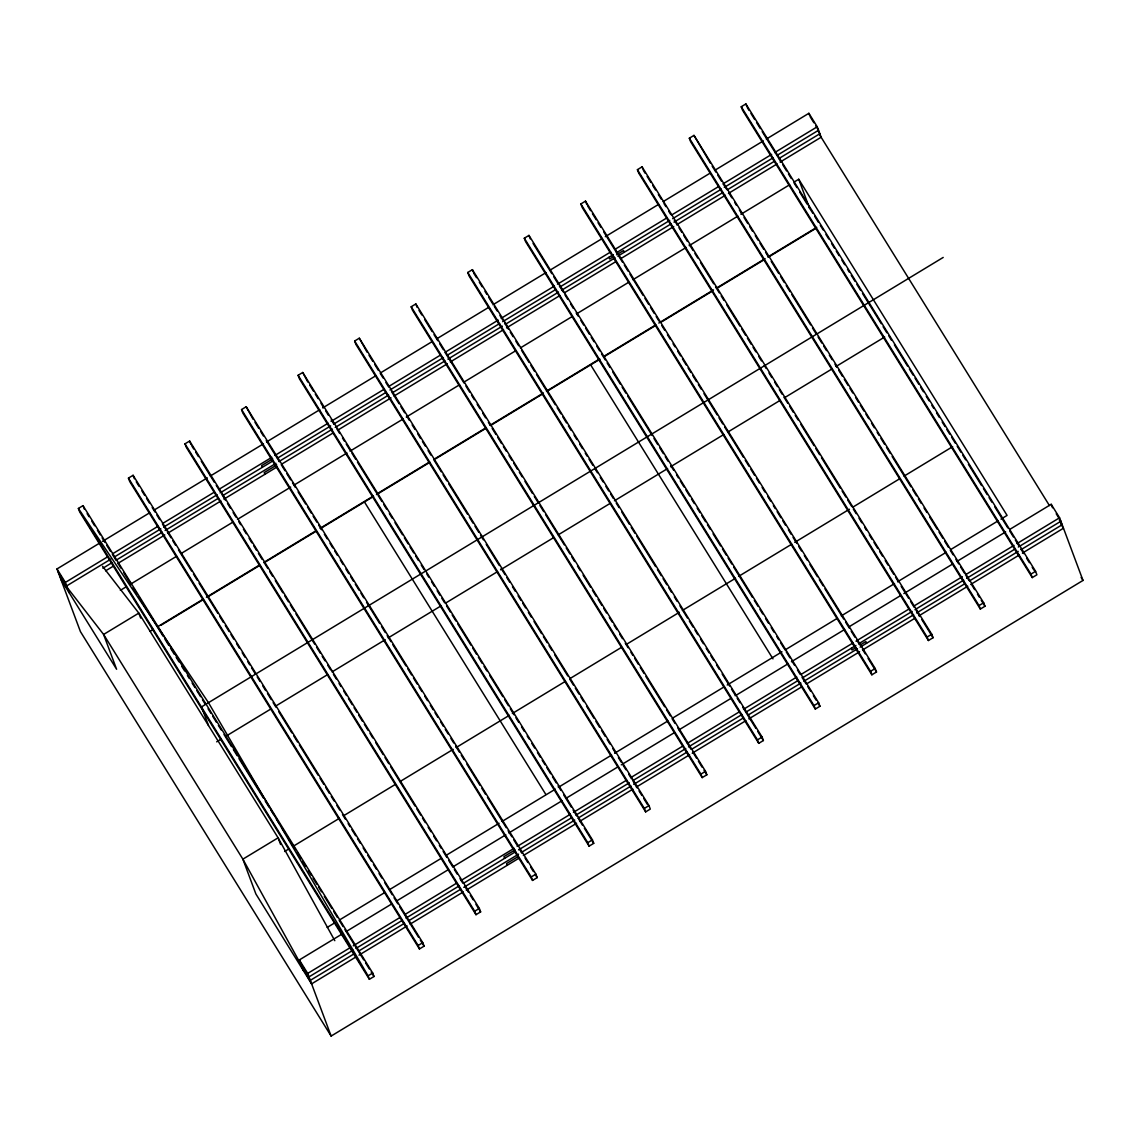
<?xml version="1.0" encoding="UTF-8"?>
<svg xmlns="http://www.w3.org/2000/svg" width="1140" height="1140" viewBox="0 0 1140 1140"><rect width="100%" height="100%" fill="white"/><g stroke="black" fill="none" stroke-linecap="round" stroke-linejoin="round"><path stroke-width="1.5" d="M83.02 505.633L78.389 508.44L79.686 511.917L369.374 979.303L374.005 976.495L372.709 973.019L83.02 505.633L84.317 509.11M128.45 478.102L133.081 475.295L422.769 942.68L424.08 946.157L419.434 948.965L129.746 481.579L128.45 478.102L418.138 945.488L419.434 948.965M184.993 443.83L189.639 441.023L479.327 908.409L480.624 911.886L475.993 914.693L186.305 447.308L184.993 443.83L474.696 911.216L475.993 914.693M241.552 409.559L246.183 406.752L535.885 874.138L537.182 877.615L532.551 880.422L242.849 413.036L241.552 409.559L531.24 876.945L532.551 880.422M298.11 375.288L302.741 372.481L592.43 839.866L593.726 843.344L589.095 846.151L299.407 378.765L298.11 375.288L587.798 842.674L589.095 846.151M354.654 341.017L359.299 338.209L648.988 805.595L650.284 809.072L645.653 811.88L355.965 344.494L354.654 341.017L644.342 808.402L645.653 811.88M411.212 306.745L415.844 303.938L705.532 771.324L706.843 774.801L702.197 777.608L412.509 310.222L411.212 306.745L700.901 774.131L702.197 777.608M467.771 272.474L472.402 269.667L762.09 737.053L763.387 740.53L758.756 743.337L469.067 275.951L467.771 272.474L757.459 739.86L758.756 743.337M524.315 238.203L528.96 235.396L818.648 702.782L819.945 706.259L815.314 709.066L525.625 241.68L524.315 238.203L814.003 705.589L815.314 709.066M580.873 203.932L585.504 201.124L875.192 668.51L876.503 671.987L871.858 674.795L582.17 207.409L580.873 203.932L870.561 671.318L871.858 674.795M637.417 169.661L642.062 166.853L931.751 634.239L933.047 637.716L928.416 640.523L638.728 173.138L637.417 169.661L927.119 637.046L928.416 640.523M689.344 138.197L693.975 135.389L983.663 602.775L984.974 606.252L980.329 609.059L690.641 141.674L689.344 138.197L979.032 605.582L980.329 609.059M741.256 106.733L745.888 103.925L1035.59 571.311L1036.887 574.788L1032.256 577.595L742.553 110.21L741.256 106.733L1030.945 574.118L1032.256 577.595M1010.197 529.145L1051.208 504.293L1059.573 517.774L1083 580.431L331.127 1036.075L80.427 631.603L57 568.946L99.508 543.182M102.543 541.343L149.611 512.815M154.171 510.05L207.309 477.859M210.344 476.007L263.483 443.816M266.518 441.964L319.699 409.745M322.734 407.906L375.901 375.687M380.461 372.923L432.117 341.615M436.677 338.851L488.333 307.558M492.879 304.793L546.06 272.574M550.62 269.81L602.262 238.502M605.312 236.664L658.478 204.445M663.038 201.68L710.135 173.138M714.68 170.373L763.301 140.918M766.337 139.08L808.873 113.302L817.238 126.782L821.142 137.227L780.102 162.094M69.255 592.871L65.35 582.426L107.873 556.662M112.418 553.898L157.976 526.295M162.521 523.545L214.149 492.252M218.709 489.502L271.847 457.297M274.882 455.459L328.049 423.225M331.084 421.387L384.266 389.168M388.826 386.403L440.468 355.096M445.028 352.346L498.209 320.112M501.244 318.274L554.411 286.055M557.446 284.216L610.627 251.983M615.187 249.233L666.829 217.925M671.389 215.161L718.485 186.618M723.045 183.868L771.652 154.399M774.701 152.561L817.238 126.782M272.745 458.878L261.63 465.619L262.271 467.357M110.708 559.213L66.662 585.903L58.297 572.423M115.183 556.505L160.854 528.832M163.704 527.093L217.056 494.76M220.091 492.922L273.272 460.703M277.476 458.152L330.671 425.918M333.707 424.066L385.691 392.573M389.937 389.994L443.417 357.589M447.692 354.996L499.634 323.518M502.669 321.68L555.836 289.46M560.168 286.838L613.363 254.605M616.398 252.767L669.736 220.433M672.629 218.681L721.364 189.155M724.299 187.373L772.991 157.862M777.494 155.126L818.534 130.259L815.756 125.771M613.833 256.443L609.658 258.98L609.017 257.241M616.612 254.762L623.566 250.543L624.221 252.296M102.885 568.219L112.034 562.676M116.551 559.94L162.194 532.28M165.129 530.499L218.424 498.209M222.827 495.544L275.966 463.339M279.001 461.501L332.41 429.125M335.217 427.429L388.64 395.053M392.944 392.445L444.885 360.967M447.92 359.129L502.327 326.154M505.362 324.316L558.529 292.096M561.578 290.258L615.101 257.811M617.78 256.187L671.232 223.796M673.997 222.129L722.789 192.56M727.163 189.91L774.345 161.31M778.819 158.602L819.831 133.751L817.979 130.744M276.749 464.992L264.224 472.587L264.879 474.326M105.65 570.812L113.23 566.224M117.79 563.459L164.801 534.974M167.822 533.135L220.904 500.973M223.939 499.135L277.034 466.958M281.594 464.194L333.265 432.872M337.825 430.108L391.02 397.874M394.07 396.036L447.265 363.803M450.3 361.964L503.495 329.716M506.53 327.878L559.726 295.645M564.286 292.88L615.956 261.559M620.516 258.809L673.712 226.561M676.761 224.722L725.382 195.254M728.432 193.415L777.067 163.932M120.341 590.349L126.426 586.658M131 583.894L176.629 556.249M181.189 553.484L232.902 522.134M237.462 519.37L290.7 487.108M293.75 485.27L346.973 453.007M350.023 451.169L403.261 418.907M406.296 417.055L459.534 384.793M464.094 382.028L515.807 350.692M520.382 347.928L572.095 316.592M576.655 313.828L628.368 282.478M632.928 279.713L686.166 247.451M689.216 245.613L737.879 216.115M740.929 214.277L789.593 184.78M794.152 182.015L798.727 179.251L1007.076 515.408L1000.991 519.099M150.224 631.261L153.259 629.423M157.804 626.658L203.362 599.056M206.397 597.218L259.535 565.013M264.081 562.262L315.709 530.969M320.255 528.219L373.393 496.014M376.428 494.176L429.566 461.971M434.126 459.206L485.74 427.928M490.3 425.163L543.438 392.972M546.473 391.134L599.611 358.929M604.157 356.165L655.785 324.886M658.82 323.048L713.469 289.916M716.504 288.078L765.097 258.637M768.132 256.799L816.71 227.359M160.996 625.233L203.518 599.469M208.064 596.719L259.692 565.44M264.238 562.676L315.865 531.397M320.411 528.632L373.549 496.427M376.585 494.589L429.723 462.384M435.793 458.707L485.897 428.341M490.457 425.591L536.413 397.732M537.524 397.062L542.07 394.312M548.141 390.621L599.768 359.342M604.314 356.578L654.417 326.225M662.012 321.623L712.115 291.256M718.186 287.579L763.729 259.977M768.289 257.213L815.342 228.698M943.207 257.426L201.523 706.885L208.463 725.453M216.671 741.841L221.217 739.076M225.777 736.312L271.32 708.709M275.88 705.959L327.493 674.666M332.054 671.916L385.192 639.711M388.227 637.873L441.365 605.668M445.911 602.903L497.539 571.625M500.574 569.786L553.712 537.581M558.258 534.831L609.886 503.538M614.432 500.788L667.57 468.583M670.605 466.745L723.743 434.54M728.303 431.775L779.917 400.496M784.477 397.746L831.544 369.218M836.09 366.453L884.683 337.012M284.63 851.495L289.19 848.73M293.735 845.966L339.293 818.363M343.838 815.613L395.466 784.334M400.012 781.57L453.15 749.365M456.185 747.527L509.324 715.322M512.359 713.483L565.497 681.278M570.057 678.528L621.671 647.249M626.231 644.485L679.369 612.28M682.404 610.442L735.542 578.236M738.577 576.398L791.716 544.193M794.751 542.355L849.4 509.238M852.435 507.4L899.503 478.871M904.063 476.121L952.641 446.666M327.18 927.433L334.79 922.816M339.349 920.051L384.978 892.406M389.538 889.642L441.251 858.306M445.826 855.527L499.049 823.279M502.099 821.427L555.337 789.165M558.372 787.327L611.61 755.065M614.659 753.227L667.883 720.965M672.457 718.2L724.171 686.85M727.206 685.012L781.969 651.824M785.004 649.985L836.717 618.649M841.292 615.885L894.515 583.623M897.565 581.77L946.229 552.273M950.803 549.509L997.956 520.937M303.24 970.368L299.336 959.937L341.843 934.173M346.403 931.409L391.946 903.806M396.506 901.042L448.134 869.763M452.68 866.998L505.818 834.794M508.868 832.955L562.034 800.736M566.594 797.972L618.25 766.678M621.286 764.826L674.452 732.607M679.013 729.842L730.669 698.549M735.229 695.785L788.395 663.566M791.431 661.713L844.598 629.494M849.158 626.729L900.814 595.436M903.849 593.584L952.47 564.129M957.03 561.365L1005.637 531.91M331.127 1036.075L307.7 973.418L350.208 947.654M353.243 945.815L400.311 917.287M404.871 914.522L456.484 883.244M461.045 880.479L514.183 848.274M517.218 846.436L570.385 814.216M573.434 812.378L626.601 780.159M631.161 777.394L682.817 746.087M687.363 743.323L739.019 712.03M743.579 709.265L796.746 677.046M801.306 674.282L852.962 642.974M855.998 641.136L909.164 608.917M913.724 606.152L962.345 576.697M965.381 574.845L1014.002 545.39M1017.037 543.552L1059.573 517.774M515.095 849.87L503.966 856.61L504.607 858.349M353.058 950.19L308.997 976.894L300.632 963.414M356.008 948.409L401.665 920.735M406.04 918.085L459.392 885.752M463.666 883.158L515.608 851.694M518.643 849.841L571.81 817.622M576.042 815.057L629.237 782.824M632.586 780.8L685.753 748.581M688.517 746.899L741.969 714.509M746.273 711.902L798.171 680.452M802.503 677.83L855.898 645.468M858.734 643.744L912.085 611.425M914.964 609.672L963.699 580.132M966.649 578.351L1015.327 548.853M1018.319 547.043L1060.87 521.251L1056.224 513.755M856.169 647.434L851.993 649.971L851.352 648.218M860.344 644.912L865.901 641.535L866.557 643.274M354.369 953.667L310.294 980.372L301.943 966.891M358.886 950.931L404.529 923.272M408.989 920.564L460.76 889.2M463.795 887.348L518.515 854.188M521.336 852.478L574.745 820.116M577.795 818.278L630.976 786.044M633.755 784.348L687.221 751.958M691.495 749.365L743.451 717.886M747.698 715.307L800.879 683.088M803.914 681.236L857.437 648.803M860.116 647.178L913.568 614.788M916.603 612.949L965.124 583.552M969.499 580.887L1018.191 551.389M1021.155 549.594L1062.181 524.728L1059.388 520.239M517.688 856.824L506.559 863.564L507.214 865.317M334.804 940.685L278.103 837.815L138.823 613.106L103.598 634.453L116.608 669.266L60.905 579.391L103.598 634.453L242.877 859.161L255.887 893.974L311.605 983.863L355.951 956.973M359 955.135L407.137 925.965M410.172 924.127L463.239 891.965M466.274 890.126L519.37 857.95M523.331 855.542L576.584 823.279M579.619 821.427L632.885 789.165M636.405 787.027L689.6 754.794M692.222 753.198L745.831 720.708M748.866 718.87L802.061 686.636M806.336 684.043L859.589 651.767M862.638 649.928L914.537 618.478M918.926 615.814L967.732 586.245M970.667 584.464L1019.402 554.923M1022.395 553.114L1063.477 528.219M372.709 973.019L368.078 975.826L369.374 979.303M418.138 945.488L422.769 942.68M474.696 911.216L479.327 908.409M531.24 876.945L535.885 874.138M587.798 842.674L592.43 839.866M644.342 808.402L648.988 805.595M700.901 774.131L705.532 771.324M757.459 739.86L762.09 737.053M814.003 705.589L818.648 702.782M870.561 671.318L875.192 668.51M927.119 637.046L931.751 634.239M979.032 605.582L983.663 602.775M1030.945 574.118L1035.59 571.311M102.543 566.295L138.823 613.106L140.69 618.08M810.184 116.779L813.889 122.778M819.275 134.235L1049.441 505.576M1060.67 523.688L1062.551 526.723M1081.133 577.41L1083 580.431M747.199 107.402L749.065 110.423M750.947 113.459L754.694 119.501M756.575 122.536L760.323 128.578M762.19 131.599L780.943 161.852M782.824 164.887L786.572 170.929M788.452 173.964L791.26 178.496M794.067 183.027L796.889 187.573M799.696 192.104L807.191 204.203M809.072 207.238L812.82 213.28M814.701 216.315L818.449 222.357M820.315 225.392L823.137 229.924M825.944 234.455L828.766 239.001M831.573 243.533L834.38 248.078M836.261 251.099L839.069 255.631M841.89 260.177L844.697 264.708M847.505 269.254L849.385 272.275M851.267 275.296L855.014 281.352M856.881 284.373L860.629 290.429M862.51 293.45L881.263 323.703M883.13 326.724L886.892 332.78M888.758 335.801L891.565 340.347M894.387 344.879L907.511 366.054M909.378 369.075L913.14 375.131M915.007 378.152L918.755 384.209M920.635 387.23L923.443 391.775M926.264 396.307L929.072 400.838M931.879 405.384L933.76 408.405M936.567 412.951L939.389 417.482M942.196 422.028L945.017 426.559M946.884 429.58L949.691 434.126M951.572 437.147L955.32 443.203M957.201 446.224L960.949 452.267M962.83 455.302L965.637 459.833M968.444 464.379L981.569 485.555M983.45 488.576L987.197 494.632M989.078 497.653L991.885 502.184M994.693 506.73L1007.817 527.905M1009.698 530.927L1013.446 536.983M1015.327 540.004L1019.075 546.06M1020.956 549.081L1023.763 553.613M1026.57 558.158L1029.391 562.69M1032.199 567.236L1034.08 570.257M710.277 163.063L693.975 135.389M712.158 166.098L715.906 172.14M717.773 175.175L721.534 181.217M723.401 184.238L726.223 188.784M729.03 193.316L731.837 197.861M734.659 202.393L736.526 205.414M739.347 209.96L742.154 214.491M744.035 217.526L747.783 223.568M749.65 226.589L752.471 231.135M755.279 235.667L758.086 240.212M759.967 243.233L763.715 249.29M765.596 252.311L768.403 256.842M771.21 261.388L778.72 273.486M780.587 276.507L784.348 282.563M786.215 285.584L789.963 291.641M791.844 294.661L810.597 324.914M812.464 327.935L816.212 333.992M818.093 337.012L821.84 343.069M823.721 346.09L826.529 350.621M829.336 355.167L832.157 359.698M834.965 364.244L836.846 367.265M838.712 370.286L842.474 376.343M844.341 379.364L848.089 385.42M849.97 388.441L852.777 392.986M855.598 397.518L858.406 402.049M860.287 405.085L864.035 411.127M865.901 414.162L868.723 418.694M871.53 423.225L874.337 427.771M877.159 432.302L879.026 435.338M880.906 438.358L884.654 444.415M886.535 447.436L890.283 453.478M892.15 456.513L910.903 486.766M912.784 489.787L916.531 495.843M918.413 498.864L921.22 503.396M924.027 507.941L926.848 512.473M929.656 517.019L937.151 529.117M939.032 532.138L942.78 538.194M944.661 541.215L948.409 547.257M950.276 550.292L953.097 554.824M955.904 559.37L958.712 563.901M960.593 566.922L964.34 572.978M966.221 575.999L969.029 580.545M971.85 585.077L974.657 589.622M977.465 594.154L979.346 597.175M981.212 600.21L984.974 606.252M643.359 170.33L645.24 173.351M647.107 176.372L650.855 182.429M652.736 185.45L655.543 189.995M658.364 194.527L661.172 199.072M663.993 203.604L665.86 206.625M668.667 211.171L670.548 214.192M674.296 220.248L677.117 224.78M678.984 227.801L681.805 232.346M683.672 235.367L687.42 241.423M689.301 244.445L693.049 250.501M694.93 253.522L697.737 258.053M700.544 262.599L713.668 283.774M715.549 286.796L719.297 292.852M721.178 295.873L723.986 300.404M726.793 304.95L739.931 326.126M741.798 329.147L745.546 335.203M747.427 338.224L751.174 344.28M753.056 347.301L755.863 351.833M758.67 356.378L761.491 360.91M764.299 365.455L766.18 368.476M768.987 373.008L771.794 377.554M774.616 382.085L777.423 386.631M779.304 389.652L782.111 394.198M783.992 397.219L787.74 403.261M789.607 406.296L793.369 412.338M795.236 415.373L798.057 419.905M800.864 424.436L813.989 445.626M815.87 448.647L819.617 454.689M821.484 457.724L840.237 487.977M842.118 490.998L845.866 497.04M847.732 500.075L851.495 506.117M853.361 509.153L856.169 513.684M858.99 518.23L861.797 522.761M864.619 527.293L866.486 530.328M869.307 534.86L872.114 539.405M873.995 542.426L877.743 548.468M879.61 551.504L882.431 556.035M885.239 560.581L888.046 565.112M889.927 568.133L893.674 574.19M895.556 577.211L898.363 581.756M901.17 586.288L908.68 598.386M910.547 601.421L914.294 607.463M916.175 610.484L919.923 616.541M921.804 619.562L933.047 637.716M587.741 206.112L590.563 210.658M592.43 213.679L596.177 219.721M598.058 222.756L600.866 227.287M603.687 231.833L616.811 253.009M618.678 256.03L622.44 262.072M624.307 265.107L628.055 271.149M629.936 274.184L643.06 295.36M644.927 298.381L648.689 304.437M650.555 307.458L654.303 313.5M656.184 316.535L658.991 321.067M661.813 325.613L664.62 330.144M667.427 334.69L670.249 339.221M673.056 343.753L674.937 346.788M677.744 351.32L680.566 355.865M682.433 358.886L686.18 364.928M688.061 367.964L690.869 372.495M692.75 375.516L696.497 381.572M698.378 384.593L701.186 389.139M703.993 393.671L717.117 414.846M718.998 417.881L722.746 423.923M724.627 426.944L743.365 457.197M745.247 460.232L748.994 466.274M750.875 469.309L754.623 475.351M756.504 478.373L759.311 482.918M762.119 487.45L764.94 491.995M767.747 496.527L770.555 501.073M773.376 505.604L775.243 508.625M777.124 511.661L780.872 517.702M782.752 520.724L785.56 525.269M788.367 529.801L791.189 534.346M793.055 537.368L796.803 543.424M798.684 546.445L801.491 550.976M804.313 555.522L807.12 560.053M809.942 564.599L817.437 576.697M819.304 579.719L823.066 585.775M824.933 588.796L843.685 619.048M845.567 622.07L849.314 628.126M851.181 631.147L854.929 637.203M856.81 640.224L859.617 644.755M862.439 649.301L865.246 653.833M868.067 658.379L876.503 671.987M533.064 243.404L551.817 273.657M553.698 276.692L557.446 282.734M559.312 285.755L563.074 291.812M564.941 294.833L567.749 299.378M570.57 303.91L573.377 308.456M576.199 312.987L578.066 316.008M580.887 320.554L583.694 325.085M585.561 328.12L589.323 334.163M591.19 337.184L594.011 341.729M596.818 346.261L599.626 350.807M601.507 353.828L605.255 359.884M607.135 362.905L609.943 367.436M612.75 371.982L620.26 384.08M622.126 387.101L625.874 393.157M627.755 396.178L652.137 435.509M654.004 438.53L657.751 444.586M659.632 447.607L663.38 453.663M665.261 456.684L668.068 461.216M670.876 465.761L673.697 470.293M676.505 474.839L678.385 477.859M680.252 480.88L684 486.937M685.881 489.958L689.629 496.014M691.51 499.035L694.317 503.581M697.139 508.112L699.946 512.644M701.812 515.679L705.575 521.721M707.441 524.756L710.263 529.288M713.07 533.819L720.566 545.932M722.447 548.953L726.194 555.009M728.075 558.03L731.823 564.072M733.69 567.107L752.443 597.36M754.324 600.381L758.072 606.423M759.938 609.458L762.76 613.99M765.567 618.536L768.389 623.067M771.196 627.613L774.003 632.144M776.825 636.676L778.691 639.711M780.572 642.732L784.32 648.788M786.201 651.809L789.949 657.851M791.815 660.886L794.637 665.418M797.444 669.964L800.252 674.495M802.132 677.516L805.88 683.572M807.761 686.594L810.569 691.139M813.376 695.671L816.197 700.216M818.064 703.238L819.945 706.259M772.977 658.863L590.648 364.871M473.699 273.144L476.52 277.676M479.327 282.221L482.135 286.753M484.956 291.298L486.823 294.32M488.704 297.341L492.452 303.397M494.332 306.418L497.14 310.964M499.947 315.495L502.769 320.041M504.635 323.062L508.383 329.104M510.264 332.139L513.071 336.671M515.893 341.216L518.7 345.748M521.522 350.279L529.017 362.392M530.884 365.413L534.646 371.455M536.513 374.49L555.266 404.743M557.147 407.764L560.894 413.82M562.761 416.841L566.509 422.883M568.39 425.918L571.197 430.45M574.019 434.995L576.826 439.527M579.647 444.059L582.455 448.604M585.262 453.136L587.143 456.171M589.01 459.192L592.772 465.248M594.638 468.269L597.46 472.801M600.267 477.347L603.074 481.878M605.896 486.424L608.703 490.955M610.584 493.976L613.391 498.522M616.199 503.053L619.02 507.599M621.827 512.131L629.323 524.229M631.204 527.264L634.952 533.306M636.832 536.327L655.586 566.58M657.452 569.615L661.2 575.657M663.081 578.692L666.829 584.735M668.71 587.755L671.517 592.301M674.324 596.833L677.146 601.379M679.953 605.91L687.449 618.008M689.33 621.043L693.077 627.086M694.958 630.106L697.766 634.652M700.573 639.184L703.394 643.73M706.202 648.261L709.023 652.807M710.89 655.828L713.711 660.359M716.519 664.905L719.326 669.437M722.147 673.982L729.643 686.081M731.524 689.101L735.272 695.158M737.138 698.179L739.96 702.71M742.767 707.256L755.891 728.432M757.772 731.452L763.387 740.53M419.021 310.436L421.843 314.982M424.65 319.514L432.146 331.612M434.026 334.647L437.774 340.689M439.655 343.724L443.403 349.766M445.27 352.787L464.023 383.04M465.904 386.075L469.651 392.117M471.518 395.138L474.34 399.684M477.147 404.216L479.969 408.761M482.776 413.293L485.583 417.839M488.405 422.37L490.271 425.391M492.152 428.426L495.9 434.468M497.781 437.503L501.529 443.546M503.396 446.567L506.217 451.112M509.024 455.644L511.832 460.19M513.712 463.211L517.46 469.267M519.341 472.288L522.149 476.819M524.956 481.365L532.466 493.463M534.332 496.484L538.094 502.541M539.961 505.561L543.709 511.618M545.59 514.639L564.343 544.892M566.209 547.913L569.957 553.969M571.838 556.99L574.645 561.536M577.467 566.067L580.274 570.599M583.082 575.144L590.591 587.243M592.458 590.264L596.22 596.32M598.087 599.341L601.834 605.397M603.716 608.418L606.523 612.964M609.344 617.495L612.151 622.027M614.033 625.062L616.84 629.594M619.647 634.139L622.469 638.671M625.276 643.202L628.083 647.748M630.904 652.279L632.771 655.315M634.652 658.336L638.4 664.378M640.281 667.413L644.029 673.455M645.895 676.49L664.649 706.743M666.529 709.764L670.277 715.806M672.158 718.841L674.966 723.373M677.773 727.918L690.897 749.094M692.778 752.115L696.526 758.171M698.407 761.192L702.154 767.234M704.021 770.269L706.843 774.801M367.151 352.274L359.299 338.209M369.032 355.295L372.78 361.352M374.661 364.373L378.409 370.429M380.29 373.45L383.097 377.995M385.904 382.527L388.726 387.059M391.533 391.604L399.029 403.703M400.909 406.724L404.657 412.78M406.538 415.801L409.346 420.347M412.153 424.878L414.974 429.424M417.782 433.955L420.603 438.487M422.47 441.522L425.277 446.053M428.099 450.599L430.906 455.131M433.727 459.662L441.223 471.775M443.089 474.796L446.851 480.838M448.718 483.873L467.471 514.126M469.352 517.147L473.1 523.203M474.967 526.224L478.729 532.266M480.596 535.301L483.403 539.833M486.224 544.379L499.349 565.554M501.215 568.575L504.977 574.631M506.844 577.652L509.666 582.184M512.473 586.73L515.28 591.261M518.101 595.807L520.909 600.338M522.79 603.359L525.597 607.905M528.404 612.437L531.226 616.982M534.033 621.514L541.529 633.612M543.409 636.647L547.157 642.689M549.038 645.71L551.846 650.256M554.667 654.788L567.791 675.963M569.658 678.998L573.406 685.04M575.287 688.061L579.034 694.118M580.916 697.139L583.723 701.684M586.53 706.216L594.04 718.314M595.907 721.349L599.654 727.391M601.535 730.427L605.283 736.469M607.164 739.49L609.971 744.035M612.793 748.567L615.6 753.113M618.407 757.644L621.229 762.19M623.096 765.211L625.917 769.742M628.724 774.288L631.532 778.819M633.413 781.855L637.16 787.897M639.041 790.918L641.849 795.464M643.73 798.485L647.477 804.541M307.786 382.014L302.741 372.481M309.667 385.035L313.415 391.091M315.296 394.112L318.103 398.644M320.924 403.19L323.732 407.721M325.598 410.742L328.42 415.288M331.227 419.819L334.048 424.365M336.856 428.897L339.663 433.442M342.485 437.974L344.351 440.995M346.232 444.03L349.98 450.072M351.861 453.107L355.609 459.149M357.476 462.17L376.228 492.423M378.109 495.458L381.857 501.5M383.724 504.521L386.546 509.067M389.353 513.599L392.174 518.144M394.982 522.676L402.477 534.774M404.358 537.809L408.106 543.851M409.987 546.886L413.734 552.928M415.601 555.949L418.423 560.495M421.23 565.027L424.037 569.572M426.859 574.104L428.726 577.125M431.547 581.671L434.354 586.202M437.176 590.748L439.983 595.279M441.85 598.315L444.671 602.846M446.538 605.867L450.3 611.923M452.167 614.945L455.915 621.001M457.796 624.022L470.92 645.197M472.801 648.218L476.549 654.274M478.415 657.296L482.163 663.352M484.044 666.373L486.851 670.918M489.673 675.45L502.797 696.625M504.664 699.647L508.426 705.703M510.293 708.724L514.04 714.78M515.921 717.801L518.728 722.347M521.55 726.878L524.357 731.41M527.164 735.956L529.045 738.977M531.853 743.522L534.674 748.054M537.481 752.585L540.289 757.131M542.17 760.152L544.977 764.698M546.858 767.719L550.606 773.761M552.487 776.796L556.235 782.838M558.101 785.873L560.923 790.405M563.73 794.951L571.24 807.049M573.106 810.07L576.854 816.126M578.735 819.147L582.483 825.189M584.364 828.224L593.726 843.344M545.832 794.452L364.444 501.956M253.109 419.306L246.183 406.752M254.989 422.327L258.737 428.384M260.618 431.405L263.425 435.95M266.233 440.482L279.371 461.657M281.238 464.678L284.986 470.734M286.867 473.755L290.615 479.812M292.495 482.833L295.303 487.378M298.11 491.91L305.62 504.008M307.487 507.029L311.234 513.086M313.115 516.106L316.863 522.163M318.744 525.184L321.551 529.73M324.358 534.261L327.18 538.793M329.987 543.338L332.809 547.87M334.676 550.905L337.497 555.437M340.304 559.982L343.112 564.514M345.933 569.045L348.74 573.591M350.621 576.612L353.429 581.158M355.31 584.179L359.057 590.221M360.924 593.256L363.745 597.788M366.553 602.333L379.677 623.509M381.558 626.53L385.306 632.586M387.173 635.607L390.934 641.649M392.801 644.684L405.926 665.86M407.807 668.881L411.554 674.937M413.435 677.958L417.183 684.014M419.05 687.035L421.871 691.567M424.678 696.113L427.486 700.644M430.307 705.19L433.115 709.721M434.995 712.742L437.803 717.288M440.61 721.82L443.432 726.365M445.298 729.386L448.12 733.918M450.927 738.464L453.749 742.995M455.615 746.03L459.363 752.072M461.244 755.093L464.051 759.639M466.873 764.171L479.997 785.346M481.864 788.381L485.611 794.423M487.493 797.444L506.245 827.697M508.112 830.732L511.874 836.774M513.741 839.81L517.489 845.852M519.37 848.873L522.177 853.418M524.999 857.95L527.806 862.495M530.613 867.027L533.434 871.573M535.301 874.594L537.182 877.615M191.876 446.011L193.743 449.046M195.624 452.067L198.431 456.599M201.253 461.144L214.377 482.32M216.244 485.341L220.006 491.397M221.873 494.418L225.62 500.474M227.501 503.495L230.309 508.027M233.13 512.572L235.937 517.104M238.744 521.65L240.626 524.671M243.433 529.202L246.254 533.748M249.061 538.279L251.869 542.825M253.75 545.846L256.557 550.378M258.438 553.413L262.186 559.455M264.067 562.476L267.815 568.532M269.681 571.553L272.503 576.099M275.31 580.63L282.805 592.729M284.687 595.764L288.434 601.806M290.315 604.841L294.063 610.883M295.944 613.904L314.683 644.157M316.564 647.192L320.312 653.234M322.192 656.269L325 660.801M327.807 665.332L330.629 669.878M333.436 674.41L336.257 678.956M339.065 683.487L340.931 686.508M343.753 691.054L346.56 695.585M348.441 698.62L352.189 704.663M354.07 707.698L356.877 712.229M358.744 715.25L362.506 721.307M364.373 724.327L368.12 730.384M370.001 733.405L372.809 737.936M375.63 742.482L383.126 754.58M385.007 757.601L388.754 763.658M390.621 766.678L415.003 806.009M416.87 809.029L420.632 815.086M422.498 818.107L425.32 822.652M428.127 827.184L430.934 831.73M433.756 836.261L436.563 840.793M439.37 845.339L441.251 848.36M443.132 851.381L446.88 857.437M448.747 860.458L452.509 866.514M454.376 869.535L457.183 874.081M460.004 878.612L462.811 883.144M464.693 886.179L468.44 892.221M470.321 895.256L473.128 899.788M475.936 904.334L480.624 911.886M136.258 481.793L139.066 486.338M141.887 490.87L144.695 495.416M146.576 498.436L149.383 502.968M152.19 507.514L155.012 512.045M156.878 515.081L159.7 519.612M162.507 524.158L165.314 528.689M167.195 531.71L170.943 537.767M172.824 540.788L175.631 545.333M178.453 549.865L191.577 571.04M193.444 574.061L197.191 580.118M199.072 583.139L217.826 613.391M219.692 616.412L223.44 622.469M225.321 625.49L229.069 631.546M230.95 634.567L233.757 639.113M236.579 643.644L239.386 648.176M242.193 652.721L245.014 657.253M247.822 661.798L249.703 664.82M251.57 667.841L255.317 673.897M257.198 676.918L260.006 681.464M262.827 685.995L265.634 690.541M267.515 693.562L271.263 699.604M273.13 702.639L275.951 707.171M278.759 711.716L291.883 732.892M293.764 735.913L297.512 741.969M299.378 744.99L318.131 775.243M320.012 778.264L323.76 784.32M325.641 787.341L329.389 793.397M331.256 796.418L334.077 800.95M336.884 805.495L339.692 810.027M342.513 814.573L345.32 819.104M348.142 823.636L350.009 826.671M351.889 829.692L355.637 835.748M357.504 838.769L360.326 843.301M363.133 847.847L365.954 852.378M367.821 855.413L371.569 861.455M373.45 864.476L376.257 869.022M379.078 873.553L381.886 878.099M384.693 882.631L392.203 894.729M394.07 897.764L397.817 903.806M399.698 906.827L418.451 937.08M420.318 940.115L424.08 946.157M87.139 513.655L89.005 516.677M91.827 521.208L94.634 525.754M97.441 530.285L100.263 534.831M102.13 537.852L104.951 542.384M106.818 545.419L110.566 551.461M112.447 554.496L116.195 560.538M118.076 563.559L120.883 568.105M123.69 572.636L131.2 584.735M133.066 587.77L136.814 593.812M138.695 596.847L142.443 602.889M144.324 605.924L163.077 636.163M164.944 639.198L168.691 645.24M170.573 648.275L174.32 654.317M176.201 657.338L179.008 661.884M181.816 666.416L184.637 670.961M187.445 675.493L189.326 678.528M192.133 683.059L194.94 687.591M196.821 690.626L200.569 696.668M202.45 699.703L205.257 704.235M208.079 708.767L210.886 713.312M212.753 716.333L216.514 722.389M218.381 725.411L221.203 729.942M224.01 734.488L231.506 746.586M233.387 749.607L237.134 755.663M239.015 758.684L263.383 798.014M265.264 801.035L269.012 807.091M270.878 810.113L273.7 814.658M276.507 819.19L279.329 823.736M282.136 828.267L284.943 832.798M287.764 837.344L289.631 840.365M291.512 843.386L295.26 849.443M297.141 852.464L300.889 858.52M302.756 861.541L305.577 866.087M308.384 870.618L311.192 875.164M313.072 878.185L316.82 884.227M318.701 887.262L321.509 891.794M324.316 896.339L331.826 908.438M333.692 911.459L337.454 917.515M339.321 920.536L343.069 926.578M344.95 929.613L363.703 959.866M365.57 962.887L369.317 968.943M371.198 971.964L374.005 976.495M57 568.946L65.35 582.426M299.336 959.937L307.7 973.418M59.608 575.899L67.958 589.394M311.605 983.863L242.877 859.161L278.103 837.815L280.583 844.441M1051.208 504.293L1052.519 507.77M808.873 113.302L809.742 115.624M798.727 179.251L809.656 208.506M745.888 103.925L746.757 106.248M642.062 166.853L642.932 169.162M585.504 201.124L586.801 204.602M528.96 235.396L530.257 238.873M472.402 269.667L473.271 271.99M415.844 303.938L417.155 307.415M189.639 441.023L190.936 444.5M133.081 475.295L134.377 478.772M208.478 702.682L78.389 508.44L368.078 975.826L208.478 702.682"/></g></svg>
